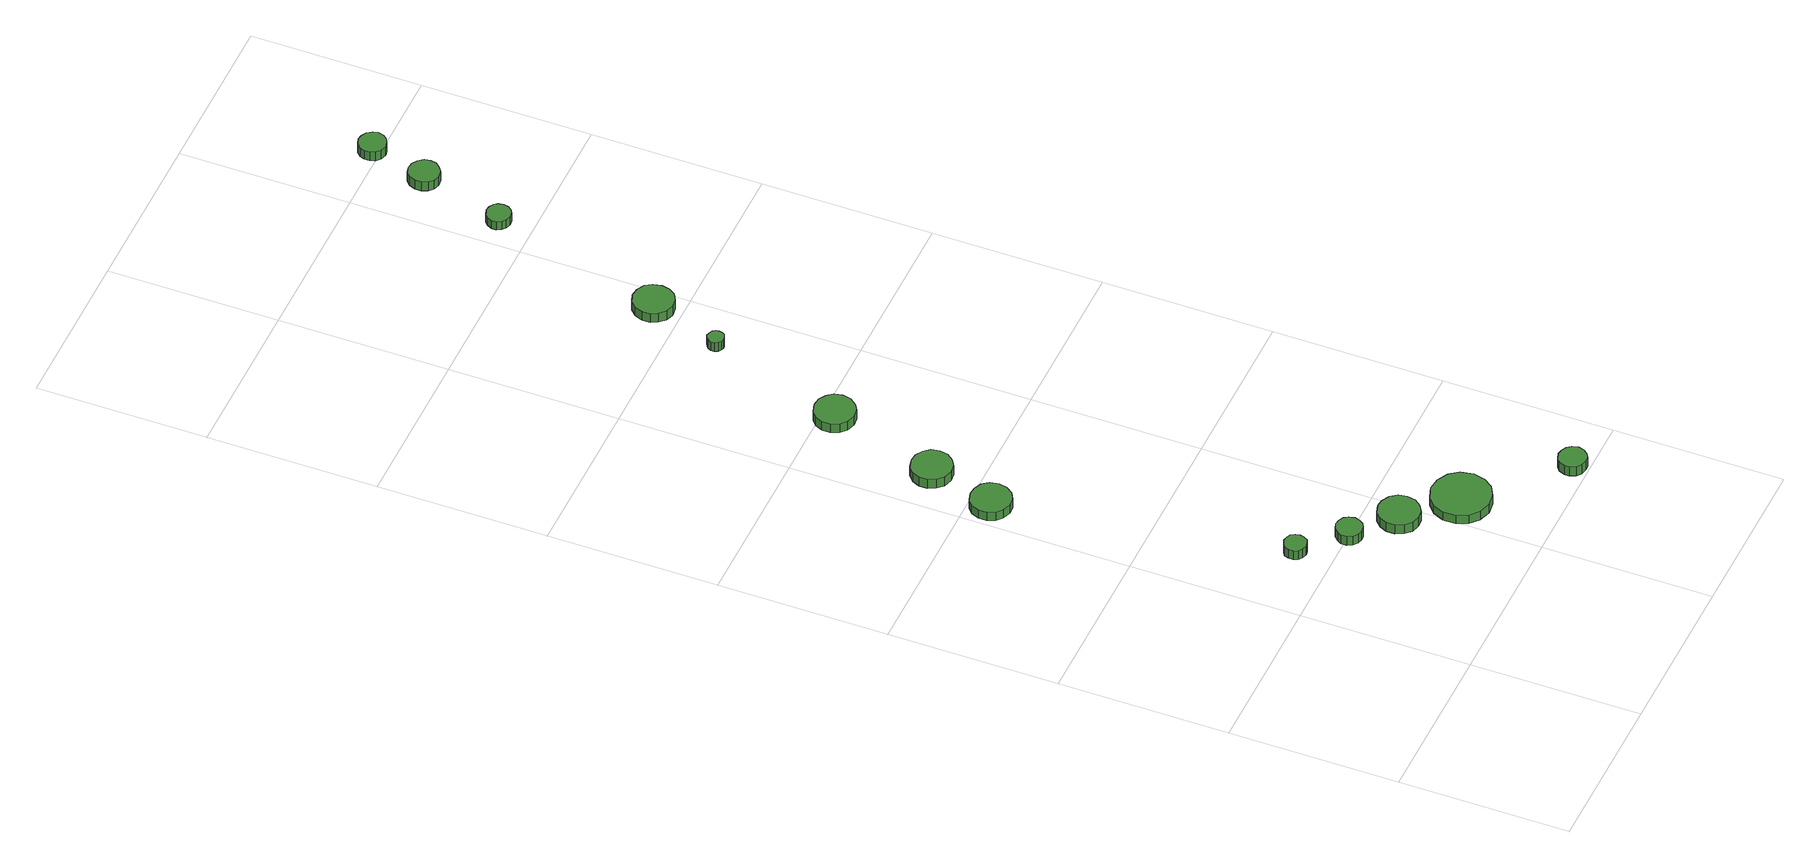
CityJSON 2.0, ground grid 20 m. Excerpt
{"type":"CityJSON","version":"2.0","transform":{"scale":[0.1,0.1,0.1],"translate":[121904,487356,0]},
"CityObjects":{
"tree1":{"type":"SolitaryVegetationObject","attributes":{"function":"something"},"geometry":[{"type":"MultiSurface","lod":"1","boundaries":[[[0,1,2,3,4,5,6,7,8,9,10,11,12,13,14]],[[15,16,17,18,19,20,21,22,23,24,25,26,27,28,29]],[[0,29,28,1]],[[1,28,27,2]],[[2,27,26,3]],[[3,26,25,4]],[[4,25,24,5]],[[5,24,23,6]],[[6,23,22,7]],[[7,22,21,8]],[[8,21,20,9]],[[9,20,19,10]],[[10,19,18,11]],[[11,18,17,12]],[[12,17,16,13]],[[13,16,15,14]],[[14,15,29,0]]]}]},
"tree2":{"type":"SolitaryVegetationObject","attributes":{"function":"something"},"geometry":[{"type":"MultiSurface","lod":"1","boundaries":[[[30,31,32,33,34,35,36,37,38,39,40,41,42,43,44]],[[45,46,47,48,49,50,51,52,53,54,55,56,57,58,59]],[[30,59,58,31]],[[31,58,57,32]],[[32,57,56,33]],[[33,56,55,34]],[[34,55,54,35]],[[35,54,53,36]],[[36,53,52,37]],[[37,52,51,38]],[[38,51,50,39]],[[39,50,49,40]],[[40,49,48,41]],[[41,48,47,42]],[[42,47,46,43]],[[43,46,45,44]],[[44,45,59,30]]]}]},
"tree3":{"type":"SolitaryVegetationObject","attributes":{"function":"something"},"geometry":[{"type":"MultiSurface","lod":"1","boundaries":[[[60,61,62,63,64,65,66,67,68,69,70,71,72,73,74]],[[75,76,77,78,79,80,81,82,83,84,85,86,87,88,89]],[[60,89,88,61]],[[61,88,87,62]],[[62,87,86,63]],[[63,86,85,64]],[[64,85,84,65]],[[65,84,83,66]],[[66,83,82,67]],[[67,82,81,68]],[[68,81,80,69]],[[69,80,79,70]],[[70,79,78,71]],[[71,78,77,72]],[[72,77,76,73]],[[73,76,75,74]],[[74,75,89,60]]]}]},
"tree4":{"type":"SolitaryVegetationObject","attributes":{"function":"something"},"geometry":[{"type":"MultiSurface","lod":"1","boundaries":[[[90,91,92,93,94,95,96,97,98,99,100,101,102,103,104]],[[105,106,107,108,109,110,111,112,113,114,115,116,117,118,119]],[[90,119,118,91]],[[91,118,117,92]],[[92,117,116,93]],[[93,116,115,94]],[[94,115,114,95]],[[95,114,113,96]],[[96,113,112,97]],[[97,112,111,98]],[[98,111,110,99]],[[99,110,109,100]],[[100,109,108,101]],[[101,108,107,102]],[[102,107,106,103]],[[103,106,105,104]],[[104,105,119,90]]]}]},
"tree5":{"type":"SolitaryVegetationObject","attributes":{"function":"something"},"geometry":[{"type":"MultiSurface","lod":"1","boundaries":[[[120,121,122,123,124,125,126,127,128,129,130,131,132,133,134]],[[135,136,137,138,139,140,141,142,143,144,145,146,147,148,149]],[[120,149,148,121]],[[121,148,147,122]],[[122,147,146,123]],[[123,146,145,124]],[[124,145,144,125]],[[125,144,143,126]],[[126,143,142,127]],[[127,142,141,128]],[[128,141,140,129]],[[129,140,139,130]],[[130,139,138,131]],[[131,138,137,132]],[[132,137,136,133]],[[133,136,135,134]],[[134,135,149,120]]]}]},
"tree6":{"type":"SolitaryVegetationObject","attributes":{"function":"something"},"geometry":[{"type":"MultiSurface","lod":"1","boundaries":[[[150,151,152,153,154,155,156,157,158,159,160,161,162,163,164]],[[165,166,167,168,169,170,171,172,173,174,175,176,177,178,179]],[[150,179,178,151]],[[151,178,177,152]],[[152,177,176,153]],[[153,176,175,154]],[[154,175,174,155]],[[155,174,173,156]],[[156,173,172,157]],[[157,172,171,158]],[[158,171,170,159]],[[159,170,169,160]],[[160,169,168,161]],[[161,168,167,162]],[[162,167,166,163]],[[163,166,165,164]],[[164,165,179,150]]]}]},
"tree7":{"type":"SolitaryVegetationObject","attributes":{"function":"something"},"geometry":[{"type":"MultiSurface","lod":"1","boundaries":[[[180,181,182,183,184,185,186,187,188,189,190,191,192,193,194]],[[195,196,197,198,199,200,201,202,203,204,205,206,207,208,209]],[[180,209,208,181]],[[181,208,207,182]],[[182,207,206,183]],[[183,206,205,184]],[[184,205,204,185]],[[185,204,203,186]],[[186,203,202,187]],[[187,202,201,188]],[[188,201,200,189]],[[189,200,199,190]],[[190,199,198,191]],[[191,198,197,192]],[[192,197,196,193]],[[193,196,195,194]],[[194,195,209,180]]]}]},
"tree8":{"type":"SolitaryVegetationObject","attributes":{"function":"something"},"geometry":[{"type":"MultiSurface","lod":"1","boundaries":[[[210,211,212,213,214,215,216,217,218,219,220,221,222,223,224]],[[225,226,227,228,229,230,231,232,233,234,235,236,237,238,239]],[[210,239,238,211]],[[211,238,237,212]],[[212,237,236,213]],[[213,236,235,214]],[[214,235,234,215]],[[215,234,233,216]],[[216,233,232,217]],[[217,232,231,218]],[[218,231,230,219]],[[219,230,229,220]],[[220,229,228,221]],[[221,228,227,222]],[[222,227,226,223]],[[223,226,225,224]],[[224,225,239,210]]]}]},
"tree9":{"type":"SolitaryVegetationObject","attributes":{"function":"something"},"geometry":[{"type":"MultiSurface","lod":"1","boundaries":[[[240,241,242,243,244,245,246,247,248,249,250,251,252,253,254]],[[255,256,257,258,259,260,261,262,263,264,265,266,267,268,269]],[[240,269,268,241]],[[241,268,267,242]],[[242,267,266,243]],[[243,266,265,244]],[[244,265,264,245]],[[245,264,263,246]],[[246,263,262,247]],[[247,262,261,248]],[[248,261,260,249]],[[249,260,259,250]],[[250,259,258,251]],[[251,258,257,252]],[[252,257,256,253]],[[253,256,255,254]],[[254,255,269,240]]]}]},
"tree10":{"type":"SolitaryVegetationObject","attributes":{"function":"something"},"geometry":[{"type":"MultiSurface","lod":"1","boundaries":[[[270,271,272,273,274,275,276,277,278,279,280,281,282,283,284]],[[285,286,287,288,289,290,291,292,293,294,295,296,297,298,299]],[[270,299,298,271]],[[271,298,297,272]],[[272,297,296,273]],[[273,296,295,274]],[[274,295,294,275]],[[275,294,293,276]],[[276,293,292,277]],[[277,292,291,278]],[[278,291,290,279]],[[279,290,289,280]],[[280,289,288,281]],[[281,288,287,282]],[[282,287,286,283]],[[283,286,285,284]],[[284,285,299,270]]]}]},
"tree11":{"type":"SolitaryVegetationObject","attributes":{"function":"something"},"geometry":[{"type":"MultiSurface","lod":"1","boundaries":[[[300,301,302,303,304,305,306,307,308,309,310,311,312,313,314]],[[315,316,317,318,319,320,321,322,323,324,325,326,327,328,329]],[[300,329,328,301]],[[301,328,327,302]],[[302,327,326,303]],[[303,326,325,304]],[[304,325,324,305]],[[305,324,323,306]],[[306,323,322,307]],[[307,322,321,308]],[[308,321,320,309]],[[309,320,319,310]],[[310,319,318,311]],[[311,318,317,312]],[[312,317,316,313]],[[313,316,315,314]],[[314,315,329,300]]]}]},
"tree12":{"type":"SolitaryVegetationObject","attributes":{"function":"something"},"geometry":[{"type":"MultiSurface","lod":"1","boundaries":[[[330,331,332,333,334,335,336,337,338,339,340,341,342,343,344]],[[345,346,347,348,349,350,351,352,353,354,355,356,357,358,359]],[[330,359,358,331]],[[331,358,357,332]],[[332,357,356,333]],[[333,356,355,334]],[[334,355,354,335]],[[335,354,353,336]],[[336,353,352,337]],[[337,352,351,338]],[[338,351,350,339]],[[339,350,349,340]],[[340,349,348,341]],[[341,348,347,342]],[[342,347,346,343]],[[343,346,345,344]],[[344,345,359,330]]]}]},
"tree13":{"type":"SolitaryVegetationObject","attributes":{"function":"something"},"geometry":[{"type":"MultiSurface","lod":"1","boundaries":[[[360,361,362,363,364,365,366,367,368,369,370,371,372,373,374]],[[375,376,377,378,379,380,381,382,383,384,385,386,387,388,389]],[[360,389,388,361]],[[361,388,387,362]],[[362,387,386,363]],[[363,386,385,364]],[[364,385,384,365]],[[365,384,383,366]],[[366,383,382,367]],[[367,382,381,368]],[[368,381,380,369]],[[369,380,379,370]],[[370,379,378,371]],[[371,378,377,372]],[[372,377,376,373]],[[373,376,375,374]],[[374,375,389,360]]]}]}
},
"vertices":[
[100,242,21],[99,247,21],[96,252,21],[91,254,21],[86,255,21],[80,253,21],[76,250,21],[74,245,21],[74,239,21],[76,234,21],[80,231,21],[86,229,21],[91,230,21],[96,232,21],[99,237,21],[99,237,8],[96,232,8],[91,230,8],[86,229,8],[80,231,8],[76,234,8],[74,239,8],[74,245,8],[76,250,8],[80,253,8],[86,255,8],[91,254,8],[96,252,8],[99,247,8],[100,242,8],
[152,199,17],[150,206,17],[147,211,17],[141,214,17],[135,215,17],[129,213,17],[124,208,17],[121,203,17],[121,196,17],[124,190,17],[129,186,17],[135,184,17],[141,185,17],[147,188,17],[150,193,17],[150,193,4],[147,188,4],[141,185,4],[135,184,4],[129,186,4],[124,190,4],[121,196,4],[121,203,4],[124,208,4],[129,213,4],[135,215,4],[141,214,4],[147,211,4],[150,206,4],[152,199,4],
[49,574,20],[47,584,20],[41,592,20],[32,596,20],[23,597,20],[13,594,20],[6,588,20],[2,579,20],[2,569,20],[6,560,20],[13,554,20],[23,550,20],[32,551,20],[41,556,20],[47,564,20],[47,564,8],[41,556,8],[32,551,8],[23,550,8],[13,554,8],[6,560,8],[2,569,8],[2,579,8],[6,588,8],[13,594,8],[23,597,8],[32,596,8],[41,592,8],[47,584,8],[49,574,8],
[203,159,19],[201,169,19],[195,177,19],[186,182,19],[177,183,19],[167,180,19],[160,173,19],[156,164,19],[156,154,19],[160,145,19],[167,138,19],[177,135,19],[186,136,19],[195,141,19],[201,149,19],[201,149,6],[195,141,6],[186,136,6],[177,135,6],[167,138,6],[160,145,6],[156,154,6],[156,164,6],[160,173,6],[167,180,6],[177,183,6],[186,182,6],[195,177,6],[201,169,6],[203,159,6],
[74,654,18],[72,664,18],[66,671,18],[58,676,18],[48,677,18],[38,674,18],[31,668,18],[27,659,18],[27,649,18],[31,640,18],[38,633,18],[48,630,18],[58,631,18],[66,636,18],[72,644,18],[72,644,5],[66,636,5],[58,631,5],[48,630,5],[38,633,5],[31,640,5],[27,649,5],[27,659,5],[31,668,5],[38,674,5],[48,677,5],[58,676,5],[66,671,5],[72,664,5],[74,654,5],
[265,107,17],[262,122,17],[254,133,17],[241,140,17],[227,142,17],[213,137,17],[203,128,17],[197,115,17],[197,100,17],[203,87,17],[213,78,17],[227,73,17],[241,75,17],[254,82,17],[262,93,17],[262,93,5],[254,82,5],[241,75,5],[227,73,5],[213,78,5],[203,87,5],[197,100,5],[197,115,5],[203,128,5],[213,137,5],[227,142,5],[241,140,5],[254,133,5],[262,122,5],[265,107,5],
[115,785,17],[113,795,17],[107,802,17],[99,807,17],[89,808,17],[79,805,17],[72,799,17],[68,790,17],[68,780,17],[72,771,17],[79,764,17],[89,761,17],[99,762,17],[107,767,17],[113,775,17],[113,775,4],[107,767,4],[99,762,4],[89,761,4],[79,764,4],[72,771,4],[68,780,4],[68,790,4],[72,799,4],[79,805,4],[89,808,4],[99,807,4],[107,802,4],[113,795,4],[115,785,4],
[348,19,17],[346,26,17],[342,31,17],[336,34,17],[330,35,17],[323,33,17],[318,29,17],[315,22,17],[315,16,17],[318,9,17],[323,5,17],[330,3,17],[336,3,17],[342,7,17],[346,12,17],[346,12,4],[342,7,4],[336,3,4],[330,3,4],[323,5,4],[318,9,4],[315,16,4],[315,22,4],[318,29,4],[323,33,4],[330,35,4],[336,34,4],[342,31,4],[346,26,4],[348,19,4],
[155,947,18],[154,951,18],[152,954,18],[148,956,18],[144,957,18],[141,955,18],[138,953,18],[136,949,18],[136,945,18],[138,941,18],[141,939,18],[144,937,18],[148,938,18],[152,940,18],[154,943,18],[154,943,5],[152,940,5],[148,938,5],[144,937,5],[141,939,5],[138,941,5],[136,945,5],[136,949,5],[138,953,5],[141,955,5],[144,957,5],[148,956,5],[152,954,5],[154,951,5],[155,947,5],
[193,1030,22],[191,1040,22],[186,1048,22],[177,1053,22],[167,1054,22],[158,1051,22],[151,1044,22],[147,1035,22],[147,1025,22],[151,1017,22],[158,1010,22],[167,1007,22],[177,1008,22],[186,1013,22],[191,1021,22],[191,1021,9],[186,1013,9],[177,1008,9],[167,1007,9],[158,1010,9],[151,1017,9],[147,1025,9],[147,1035,9],[151,1044,9],[158,1051,9],[167,1054,9],[177,1053,9],[186,1048,9],[191,1040,9],[193,1030,9],
[245,1238,21],[244,1244,21],[241,1248,21],[236,1251,21],[230,1252,21],[224,1250,21],[220,1246,21],[217,1241,21],[217,1235,21],[220,1230,21],[224,1226,21],[230,1224,21],[236,1225,21],[241,1228,21],[244,1232,21],[244,1232,9],[241,1228,9],[236,1225,9],[230,1224,9],[224,1226,9],[220,1230,9],[217,1235,9],[217,1241,9],[220,1246,9],[224,1250,9],[230,1252,9],[236,1251,9],[241,1248,9],[244,1244,9],[245,1238,9],
[281,1339,18],[280,1346,18],[275,1352,18],[269,1356,18],[261,1357,18],[254,1355,18],[249,1350,18],[246,1343,18],[246,1335,18],[249,1328,18],[254,1323,18],[261,1321,18],[269,1322,18],[275,1326,18],[280,1332,18],[280,1332,5],[275,1326,5],[269,1322,5],[261,1321,5],[254,1323,5],[249,1328,5],[246,1335,5],[246,1343,5],[249,1350,5],[254,1355,5],[261,1357,5],[269,1356,5],[275,1352,5],[280,1346,5],[281,1339,5],
[302,1409,16],[300,1415,16],[296,1421,16],[290,1424,16],[284,1425,16],[277,1423,16],[272,1418,16],[270,1412,16],[270,1406,16],[272,1400,16],[277,1395,16],[284,1393,16],[290,1394,16],[296,1397,16],[300,1402,16],[300,1402,3],[296,1397,3],[290,1394,3],[284,1393,3],[277,1395,3],[272,1400,3],[270,1406,3],[270,1412,3],[272,1418,3],[277,1423,3],[284,1425,3],[290,1424,3],[296,1421,3],[300,1415,3],[302,1409,3]
]}
